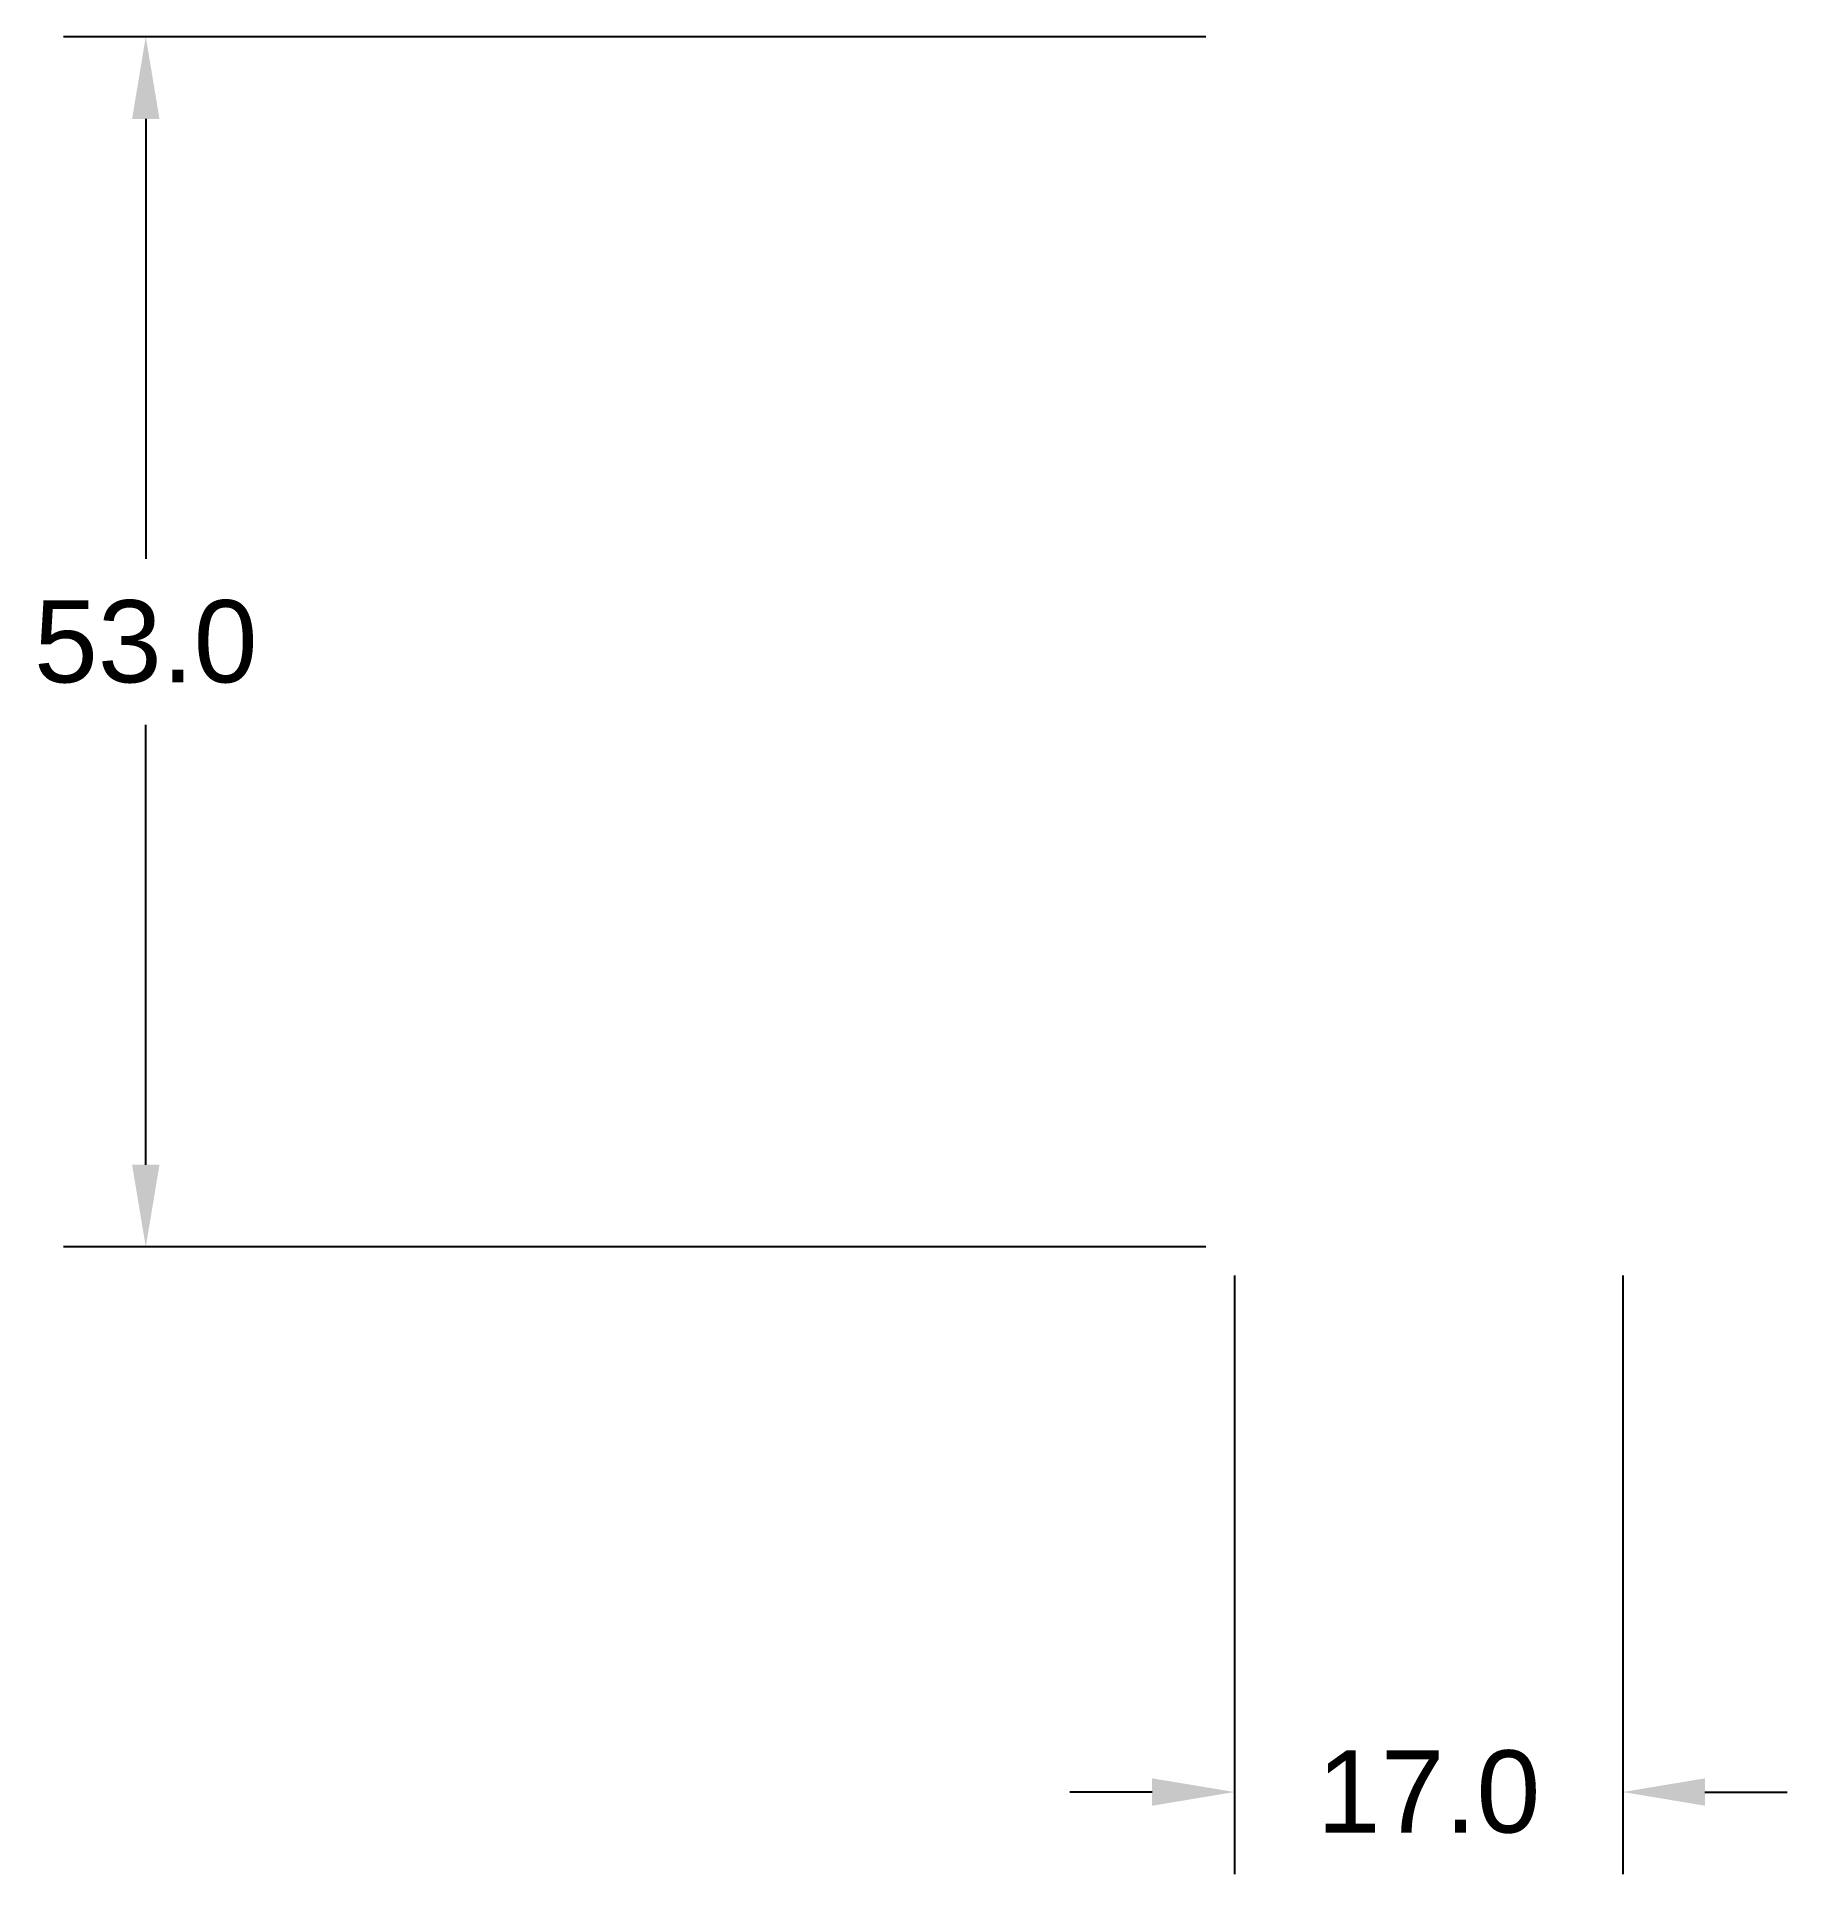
# Model space of a CAD drawing. Header units: inches. Extents: x -30.6 to 46.1, y 43.8 to 124.3.
import ezdxf

# ---------------------------------------------------------------- set-up
doc = ezdxf.new("R2010")
doc.units = ezdxf.units.IN
doc.header["$MEASUREMENT"] = 0
doc.layers.add('annotations', color=7, linetype='Continuous')
doc.styles.get("Standard").update_dxf_attribs({"font": 'Arial_0.ttf'})
doc.dimstyles.new('Annotative', dxfattribs={"dimscale": 20, "dimtxt": 0.18, "dimasz": 0.18, "dimexe": 0.18, "dimexo": 0.0625, "dimgap": 0.09, "dimtad": 0, "dimtih": 1, "dimtoh": 1, "dimdec": 1, "dimzin": 0, "dimdsep": 46, "dimtxsty": 'Standard', "dimcen": 0.09, "dimadec": 0, "dimazin": 0, "dimtfac": 1, "dimtdec": 1, "dimtofl": 0, "dimtmove": 0, "dimatfit": 3, "dimfxl": 1, "dimtolj": 1, "dimtzin": 0, "dimarcsym": 0})

# ---------------------------------------------------------------- blocks, each defined once
blk = doc.blocks.new('*D13')
at = {"layer": 'annotations', "color": 1, "lineweight": -2}
for p, q in [((20.623, 124.298), (-29.38, 124.298)), ((20.623, 71.298), (-29.38, 71.298))]:
    blk.add_line(p, q, dxfattribs=at)
at = {"layer": 'annotations', "color": 0, "lineweight": -2}
for p, q in [((-25.78, 120.698), (-25.78, 101.437)), ((-25.78, 74.898), (-25.78, 94.158))]:
    blk.add_line(p, q, dxfattribs=at)
at = {"layer": 'annotations', "color": 0}
for points in [[(-26.38, 120.698), (-25.18, 120.698), (-25.78, 124.298)], [(-26.38, 74.898), (-25.18, 74.898), (-25.78, 71.298)]]:
    blk.add_solid(points, dxfattribs=at)
at = {"layer": 'Defpoints', "color": 0}
for p in [(21.873, 124.298), (-25.78, 71.298), (21.873, 71.298)]:
    blk.add_point(p, dxfattribs=at)
at = {"layer": 'annotations', "color": 0, "insert": (-25.78, 97.798), "char_height": 3.6, "attachment_point": 5}
blk.add_mtext('\\A1;53.0', dxfattribs=at)
blk = doc.blocks.new('*D14')
at = {"layer": 'annotations', "color": 1, "lineweight": -2}
for p, q in [((21.873, 70.048), (21.873, 43.829)), ((38.873, 70.048), (38.873, 43.829))]:
    blk.add_line(p, q, dxfattribs=at)
at = {"layer": 'annotations', "color": 0, "lineweight": -2}
for p, q in [((18.273, 47.429), (14.673, 47.429)), ((42.473, 47.429), (46.073, 47.429))]:
    blk.add_line(p, q, dxfattribs=at)
at = {"layer": 'annotations', "color": 0}
for points in [[(18.273, 48.029), (18.273, 46.829), (21.873, 47.429)], [(42.473, 48.029), (42.473, 46.829), (38.873, 47.429)]]:
    blk.add_solid(points, dxfattribs=at)
at = {"layer": 'Defpoints', "color": 0}
for p in [(21.873, 71.298), (38.873, 71.298), (21.873, 47.429)]:
    blk.add_point(p, dxfattribs=at)
at = {"layer": 'annotations', "color": 0, "insert": (30.373, 47.429), "char_height": 3.6, "attachment_point": 5}
blk.add_mtext('\\A1;17.0', dxfattribs=at)

msp = doc.modelspace()

# ---------------------------------------------------------------- dimensions: what is measured, and where the dimension line sits
at = {"layer": 'annotations'}
dim = msp.add_linear_dim(base=(-25.78, 71.298), p1=(21.873, 124.298), p2=(21.873, 71.298), angle=90, dimstyle='Annotative', override={"dimclre": 1}, dxfattribs=at)
dim.commit()
dim.dimension.update_dxf_attribs({"geometry": '*D13', "text_midpoint": (-25.78, 97.798)})
dim = msp.add_linear_dim(base=(21.873, 47.429), p1=(38.873, 71.298), p2=(21.873, 71.298), dimstyle='Annotative', override={"dimclre": 1}, dxfattribs=at)
dim.commit()
dim.dimension.update_dxf_attribs({"geometry": '*D14', "text_midpoint": (30.373, 47.429)})

doc.saveas('drawing.dxf')
